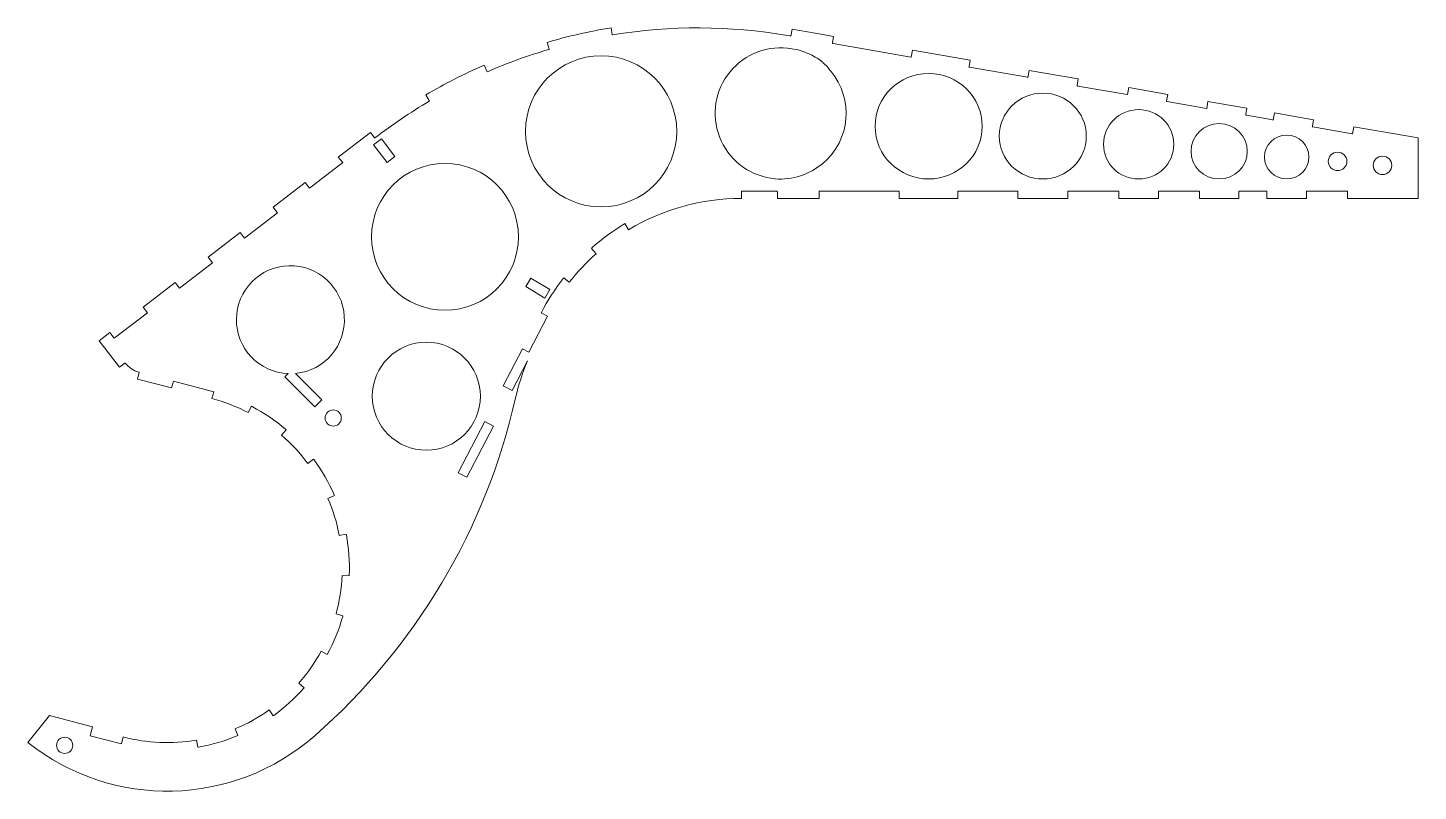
# Model space of a CAD drawing. Header units: millimetres. Extents: x 4 to 647, y 4 to 357.
import ezdxf

# ---------------------------------------------------------------- set-up
doc = ezdxf.new("R2010")
doc.units = ezdxf.units.MM

msp = doc.modelspace()

# ---------------------------------------------------------------- linework, layer by layer
at = {"color": 7, "linetype": 'Continuous', "lineweight": 15}
for p, q in [((274.41, 354), (273.87, 357.31)), ((274.56, 354.02), (274.41, 354)), ((357.66, 356.75), (357.1, 353.5)), ((371.81, 354.22), (357.66, 356.75)), ((371.81, 354.22), (376.86, 353.34)), ((245.21, 347.34), (244.26, 350.56)), ((356.96, 353.53), (355.52, 353.78)), ((357.1, 353.5), (356.96, 353.53)), ((376.27, 350.09), (376.33, 350.39)), ((376.42, 350.07), (376.27, 350.09)), ((376.33, 350.39), (376.86, 353.34)), ((376.33, 350.39), (376.33, 350.39)), ((376.57, 350.04), (376.42, 350.07)), ((376.57, 350.04), (376.57, 350.04)), ((376.57, 350.04), (412.61, 343.77)), ((245.21, 347.34), (245.06, 347.3)), ((412.75, 343.75), (412.61, 343.77)), ((412.75, 343.75), (413.33, 347)), ((413.33, 347), (440.06, 342.35)), ((439.53, 339.4), (440.06, 342.35)), ((216.47, 336.94), (215.14, 340.01)), ((216.61, 337), (216.47, 336.94)), ((439.48, 339.1), (439.53, 339.4)), ((439.63, 339.07), (439.48, 339.1)), ((439.53, 339.4), (439.53, 339.4)), ((439.77, 339.05), (439.63, 339.07)), ((439.77, 339.05), (439.77, 339.05)), ((439.77, 339.05), (466.65, 334.38)), ((466.79, 334.35), (467.38, 337.6)), ((467.38, 337.6), (490.1, 333.65)), ((466.79, 334.35), (466.65, 334.38)), ((489.51, 330.4), (489.57, 330.7)), ((489.66, 330.37), (489.51, 330.4)), ((489.57, 330.7), (490.1, 333.65)), ((489.57, 330.7), (489.57, 330.7)), ((489.81, 330.35), (489.66, 330.37)), ((489.81, 330.35), (489.81, 330.35)), ((489.81, 330.35), (512.68, 326.37)), ((512.83, 326.35), (513.41, 329.6)), ((513.41, 329.6), (531.46, 326.46)), ((189.77, 323.35), (188.08, 326.22)), ((189.77, 323.35), (189.64, 323.28)), ((512.83, 326.35), (512.68, 326.37)), ((530.87, 323.21), (530.93, 323.5)), ((531.02, 323.18), (530.87, 323.21)), ((530.93, 323.5), (531.46, 326.46)), ((530.93, 323.5), (530.93, 323.5)), ((531.17, 323.16), (531.02, 323.18)), ((531.17, 323.16), (531.17, 323.16)), ((531.17, 323.16), (549.37, 319.99)), ((549.51, 319.97), (550.1, 323.22)), ((550.1, 323.22), (568.14, 320.08)), ((549.51, 319.97), (549.37, 319.99)), ((567.56, 316.83), (567.62, 317.12)), ((567.71, 316.8), (567.56, 316.83)), ((567.62, 317.12), (568.14, 320.08)), ((567.62, 317.12), (567.62, 317.12)), ((567.86, 316.78), (567.71, 316.8)), ((567.86, 316.78), (567.86, 316.78)), ((567.86, 316.78), (580.17, 314.63)), ((580.32, 314.61), (580.9, 317.86)), ((580.9, 317.86), (598.95, 314.72)), ((580.32, 314.61), (580.17, 314.63)), ((598.37, 311.47), (598.42, 311.77)), ((598.52, 311.44), (598.37, 311.47)), ((598.42, 311.77), (598.95, 314.72)), ((598.42, 311.77), (598.42, 311.77)), ((598.67, 311.42), (598.52, 311.44)), ((598.67, 311.42), (598.67, 311.42)), ((598.67, 311.42), (616.86, 308.25)), ((617.01, 308.23), (617.59, 311.48)), ((617.59, 311.48), (647.4, 306.3)), ((162.43, 308.87), (147.61, 297.47)), ((164.45, 306.25), (162.43, 308.87)), ((167.55, 305.87), (163.91, 303.06)), ((170.18, 294.9), (163.91, 303.06)), ((164.57, 306.35), (164.45, 306.25)), ((167.55, 305.87), (173.83, 297.7)), ((617.01, 308.23), (616.86, 308.25)), ((647.4, 306.3), (647.4, 278.31)), ((149.62, 294.86), (147.61, 297.47)), ((170.18, 294.9), (173.83, 297.7)), ((149.62, 294.86), (134.32, 283.09)), ((132.31, 285.71), (117.48, 274.31)), ((134.32, 283.09), (132.31, 285.71)), ((349.8, 287.42), (349.68, 287.38)), ((334.1, 278.31), (334.24, 278.31)), ((334.24, 281.61), (350.69, 281.61)), ((334.24, 281.61), (334.24, 278.31)), ((350.69, 281.31), (350.69, 281.61)), ((350.69, 281.31), (350.84, 281.31)), ((350.84, 278.31), (350.84, 281.31)), ((350.84, 278.31), (370.23, 278.31)), ((370.23, 281.61), (407.24, 281.61)), ((370.23, 278.31), (370.23, 281.61)), ((407.24, 281.61), (407.24, 278.31)), ((434.38, 278.31), (407.24, 278.31)), ((434.38, 281.61), (462.12, 281.61)), ((434.38, 281.61), (434.38, 278.31)), ((462.12, 281.61), (462.12, 278.31)), ((485.19, 278.31), (462.12, 278.31)), ((485.19, 281.61), (508.86, 281.61)), ((485.19, 281.61), (485.19, 278.31)), ((508.86, 281.61), (508.86, 278.31)), ((527.18, 278.31), (508.86, 278.31)), ((527.18, 281.61), (546.11, 281.61)), ((527.18, 281.61), (527.18, 278.31)), ((546.11, 281.61), (546.11, 278.31)), ((564.44, 278.31), (546.11, 278.31)), ((564.44, 281.61), (577.39, 281.61)), ((564.44, 281.61), (564.44, 278.31)), ((577.39, 281.61), (577.39, 278.31)), ((595.72, 278.31), (577.39, 278.31)), ((595.72, 281.61), (614.65, 281.61)), ((595.72, 281.61), (595.72, 278.31)), ((614.65, 281.61), (614.65, 278.31)), ((647.4, 278.31), (614.65, 278.31)), ((119.5, 271.7), (104.19, 259.93)), ((119.5, 271.7), (117.48, 274.31)), ((280.02, 266.49), (280.27, 266.65)), ((280.27, 266.65), (281.98, 263.82)), ((102.18, 262.55), (87.36, 251.15)), ((104.19, 259.93), (102.18, 262.55)), ((89.37, 248.53), (87.36, 251.15)), ((264.94, 255.38), (264.72, 255.18)), ((266.91, 252.72), (264.72, 255.18)), ((89.37, 248.53), (74.07, 236.77)), ((72.06, 239.39), (57.23, 227.99)), ((74.07, 236.77), (72.06, 239.39)), ((236.71, 241.45), (234.33, 237.51)), ((245.52, 236.1), (236.71, 241.45)), ((251.91, 241.52), (251.72, 241.28)), ((251.91, 241.52), (254.51, 239.49)), ((234.33, 237.51), (243.13, 232.17)), ((243.13, 232.17), (245.52, 236.1)), ((59.24, 225.37), (43.94, 213.61)), ((59.24, 225.37), (57.23, 227.99)), ((241.47, 225.25), (241.61, 225.52)), ((244.4, 223.73), (241.47, 225.25)), ((235.78, 207.14), (244.4, 223.73)), ((41.93, 216.23), (36.93, 212.38)), ((36.93, 212.38), (46.3, 200.19)), ((43.94, 213.61), (41.93, 216.23)), ((232.85, 208.66), (223.96, 191.53)), ((232.85, 208.66), (235.78, 207.14)), ((48.92, 202.2), (46.3, 200.19)), ((48.92, 202.2), (49.01, 202.08)), ((228.04, 189.41), (235.14, 203.08)), ((55.47, 197.86), (54.63, 194.66)), ((54.63, 194.66), (70.44, 190.52)), ((55.32, 197.89), (55.47, 197.86)), ((71.28, 193.71), (70.44, 190.52)), ((71.28, 193.71), (89.95, 188.82)), ((124.37, 197.17), (122.91, 195.71)), ((122.91, 195.71), (136.77, 181.85)), ((140.02, 185.1), (127.86, 197.26)), ((89.95, 188.82), (89.11, 185.63)), ((223.96, 191.53), (228.04, 189.41)), ((107.42, 182.06), (105.89, 179.13)), ((107.69, 181.92), (107.42, 182.06)), ((136.77, 181.85), (140.02, 185.1)), ((215.34, 174.93), (203.06, 151.28)), ((219.42, 172.81), (215.34, 174.93)), ((123.42, 171.21), (121.28, 168.7)), ((123.2, 171.4), (123.42, 171.21)), ((207.14, 149.16), (219.42, 172.81)), ((136.18, 157.49), (133.52, 155.53)), ((136.36, 157.24), (136.18, 157.49)), ((203.06, 151.28), (207.14, 149.16)), ((145.83, 140.73), (142.8, 139.42)), ((145.71, 141.01), (145.83, 140.73)), ((151.3, 122.81), (148.05, 122.21)), ((151.35, 122.52), (151.3, 122.81)), ((152.65, 103.53), (149.36, 103.67)), ((152.67, 103.83), (152.65, 103.53)), ((149.74, 85.02), (146.56, 85.9)), ((149.66, 84.73), (149.74, 85.02)), ((142.52, 67.09), (139.62, 68.66)), ((142.66, 67.35), (142.52, 67.09)), ((131.81, 51.72), (129.33, 53.9)), ((131.61, 51.49), (131.81, 51.72)), ((3.9, 26.4), (13.87, 38.91)), ((13.87, 38.91), (33.88, 33.67)), ((117.48, 38.74), (115.55, 41.42)), ((117.72, 38.92), (117.48, 38.74)), ((32.79, 29.51), (33.88, 33.67)), ((101.12, 29.6), (99.85, 32.65)), ((47.21, 25.73), (32.79, 29.51)), ((47.21, 25.73), (48.05, 28.92)), ((82.56, 24.2), (82, 27.45)), ((100.84, 29.49), (101.12, 29.6)), ((82.85, 24.25), (82.56, 24.2))]:
    msp.add_line(p, q, dxfattribs=at)
for centre, radius in [((269.23, 309.36), 35), ((196.99, 260.52), 34), ((188.34, 186.72), 25), ((145.25, 176.61), 3.75), ((20.94, 25.04), 3.75)]:
    msp.add_circle(centre, radius, dxfattribs=at)
for centre, radius, start, end in [((314.14, 112.28), 248.32, 99.3338, 106.34604), ((314.32, 111.56), 245.7, 80.34814, 99.31256), ((352.39, 317.7), 30.38, 84.09378, 265.10633), ((314.32, 111.56), 245.7, 106.37287, 113.43319), ((314.14, 112.28), 248.32, 113.4966, 120.50828), ((314.32, 111.56), 245.7, 120.49351, 127.55382), ((352.1, 317.66), 30.38, 265.43732, 310.46265), ((334.1, 177.31), 101, 90, 121.06782), ((334.1, 177.31), 104.3, 121.23531, 131.53748), ((334.1, 177.31), 101, 131.70497, 142.00176), ((125.43, 222.15), 25, 275.56093, 267.561), ((334.1, 177.31), 104.3, 142.16925, 152.47142), ((58.29, 209.21), 11.7, 217.55382, 255.31654), ((327.19, 164), 100, 156.99305, 167.31124), ((68.44, 107.31), 81, 62.45835, 75.21044), ((68.44, 107.31), 84.3, 49.4899, 62.25029), ((-57.28, 250.56), 294.09, 311.26978, 347.31124), ((68.44, 107.31), 81, 36.52975, 49.28184), ((68.44, 107.31), 84.3, 23.5613, 36.3217), ((68.44, 107.31), 81, 10.60116, 23.35325), ((68.44, 107.31), 84.3, 357.63271, 10.39311), ((68.44, 107.31), 81, 344.67257, 357.42466), ((68.44, 107.31), 84.3, 331.70412, 344.46451), ((68.44, 107.31), 81, 318.74397, 331.49606), ((68.44, 107.31), 84.3, 305.77552, 318.53592), ((68.44, 107.31), 81, 292.81538, 305.56747), ((68.44, 107.31), 103.5, 231.42103, 311.26978), ((68.44, 107.31), 81, 255.42264, 279.63887), ((68.44, 107.31), 84.3, 279.84693, 292.60733)]:
    msp.add_arc(centre, radius, start, end, dxfattribs=at)
msp.add_ellipse((351.86, 317.7), major_axis=(30.81, 0), ratio=0.986203, start_param=5.416974, end_param=6.978568, dxfattribs=at)
for centre, major_axis in [((420.81, 311.75), (24.78, 0)), ((473.65, 307.19), (20.15, 0)), ((518.02, 303.36), (16.27, 0)), ((555.28, 300.14), (13.01, 0)), ((586.56, 297.45), (10.28, 0)), ((610.09, 295.42), (4.31, 0)), ((630.86, 293.62), (4.31, 0))]:
    msp.add_ellipse(centre, major_axis=major_axis, ratio=0.986203, dxfattribs=at)
for points, knots in [([(355.52, 347.92), (356.84, 347.74), (359.48, 347.37), (363.22, 346.22), (366.76, 344.71), (368.89, 343.39), (369.96, 342.72)], [0, 0, 0, 0, 0.257617, 0.515318, 0.755984, 1, 1, 1, 1]), ([(369.96, 342.72), (370.17, 342.58), (370.59, 342.29), (371.21, 341.83), (371.62, 341.49), (371.82, 341.32)], [0, 0, 0, 0, 0.318957, 0.659189, 1, 1, 1, 1])]:
    msp.add_open_spline(points, degree=3, knots=knots, dxfattribs=at)
msp.add_open_spline([(371.81, 341.31), (373.24, 340.1), (374.47, 338.72), (375.51, 337.16)], degree=3, dxfattribs=at)

doc.saveas('drawing.dxf')
